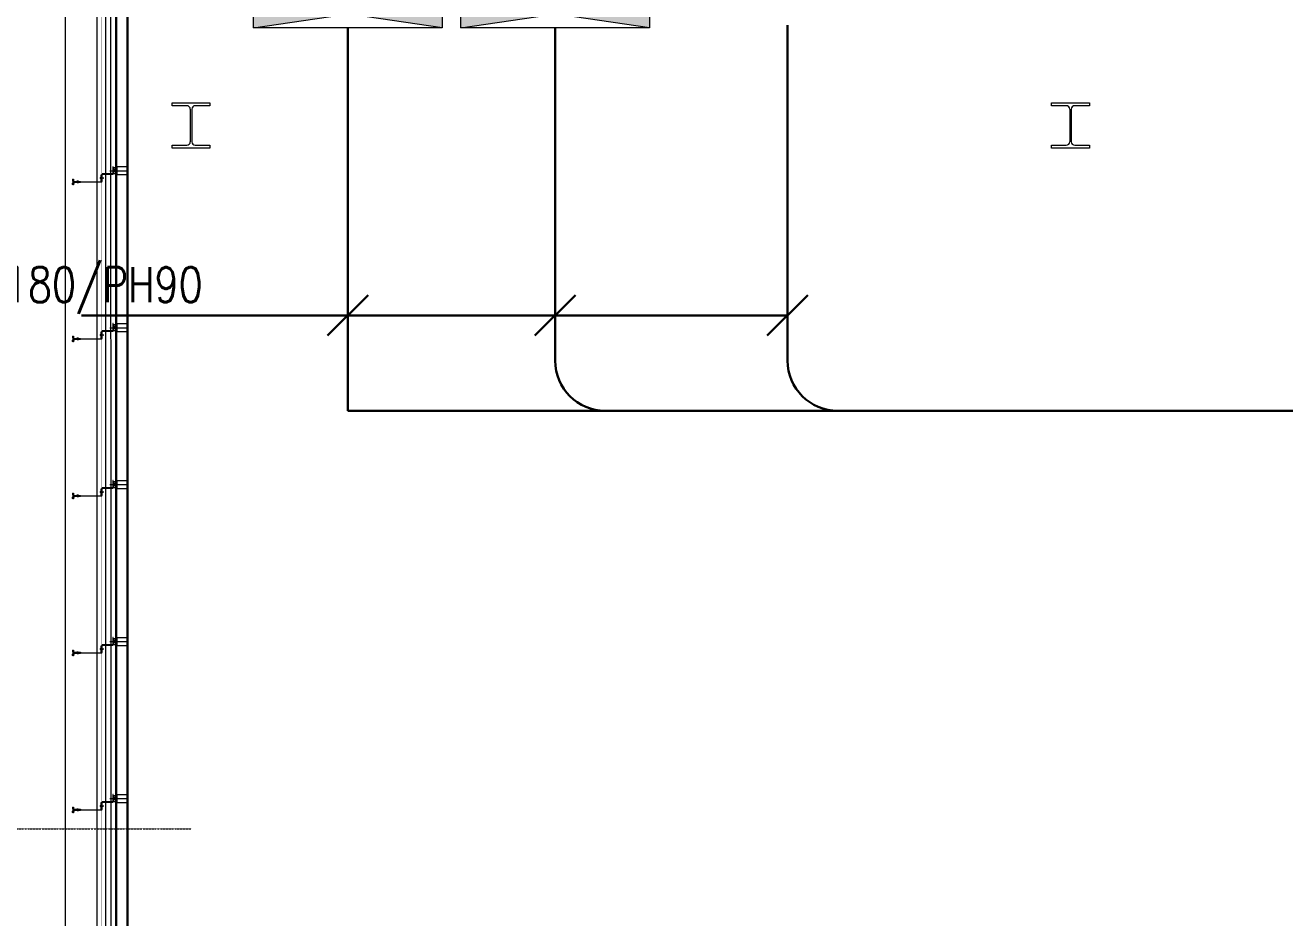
# Model space of a CAD drawing. Extents: x -2749 to 23780, y -1311 to 8245.
# Drawn here: x 18925 to 19928, y 1114 to 1825 of the extents above; entities that cross this region are included whole.
import ezdxf

# ---------------------------------------------------------------- set-up
doc = ezdxf.new("R2010")
doc.units = 0
doc.header["$MEASUREMENT"] = 0
doc.linetypes.add('DASHDOT2', pattern=[0.5, 0.25, -0.125, 0, -0.125])
doc.layers.get('0').update_dxf_attribs({"color": 9, "lineweight": 9})
for name, color, linetype, lineweight in [('06C', 9, 'Continuous', 9), ('06D', 9, 'Continuous', 9), ('10', 9, 'Continuous', 9), ('11', 9, 'Continuous', 9), ('24', 9, 'DASHDOT2', 9), ('33', 9, 'BATTING', 9), ('40B', 9, 'Continuous', 9), ('E-MODÜL HATTI', 6, 'Continuous', 30), ('E-YAZI', 7, 'Continuous', 30), ('H-DAMPER', 1, 'Continuous', 13)]:
    doc.layers.add(name, color=color, linetype=linetype, lineweight=lineweight)
doc.styles.add('E-YAZI', font='txttw.shx')
doc.linetypes.add('BATTING', pattern='A,0.0001,-0.1,[134,ltypeshp.shx,S=0.1,R=0,X=-0.1,Y=0],-0.2,[134,ltypeshp.shx,S=0.1,R=180,X=0.1,Y=0],-0.1', length=0.4001)

# ---------------------------------------------------------------- blocks, each defined once
blk = doc.blocks.new('P-AKS_AUDI')
at = {"layer": '24'}
blk.add_lwpolyline([(-3840, -1600), (-3500, -1600)], dxfattribs=at)
blk = doc.blocks.new('p- alum kaplama profil')
at = {"lineweight": 13}
blk.add_lwpolyline([(7.1, 12.6), (7.1, 26.5)], dxfattribs=at)
at = {"lineweight": 18}
blk.add_lwpolyline([(4.1, 6.2), (-1.4, 6.2), (-1.4, 6.5), (4.1, 6.5, 0.414214), (4.3, 6.7), (4.3, 14.7, -0.414214), (4.8, 15.2), (10.3, 15.2), (10.3, 14.9), (4.8, 14.9, 0.414214), (4.6, 14.7), (4.6, 6.7, -0.414214)], format="xyb", close=True, dxfattribs=at)
at = {"lineweight": 5}
blk.add_lwpolyline([(9.4, 15.2), (4.8, 15.2), (4.8, 17.2), (9.4, 17.2)], close=True, dxfattribs=at)
for points in [[(4.8, 15.2), (9.4, 17.2)], [(9.4, 15.2), (4.8, 17.2)]]:
    blk.add_lwpolyline(points, dxfattribs=at)
blk.add_lwpolyline([(-2.1, 5.6), (-2.1, -2.3), (-2.1, -15.7), (-1.7, -15.7), (-1.7, -2.3), (-1.7, 5.6), (-1.7, 5.6), (-1.7, 5.6), (-1.7, 5.6), (-1.7, 5.6), (-1.7, 5.6), (-1.7, 5.6), (-1.7, 5.6), (-1.7, 5.6), (-1.6, 5.6), (-1.6, 5.6), (-1.6, 5.6), (-1.6, 5.6), (-1.6, 5.6), (-1.6, 5.6), (-1.6, 5.6), (-1.6, 5.6), (-1.6, 5.6), (-1.6, 5.6), (-1.6, 5.6), (-1.6, 5.6), (-1.6, 5.6), (-1.6, 5.6), (-1.6, 5.6), (-1.6, 5.6), (-1.6, 5.7), (-1.6, 5.7), (-1.6, 5.7), (-1.6, 5.7), (-1.6, 5.7), (-1.6, 5.7), (-1.6, 5.7), (-1.6, 5.7), (3.9, 5.7), (3.9, 6.1), (-1.6, 6.1), (-1.6, 6.1), (-1.6, 6.1), (-1.6, 6.1), (-1.7, 6), (-1.7, 6), (-1.7, 6), (-1.7, 6), (-1.8, 6), (-1.8, 6), (-1.8, 6), (-1.8, 6), (-1.8, 6), (-1.9, 6), (-1.9, 5.9), (-1.9, 5.9), (-1.9, 5.9), (-1.9, 5.9), (-1.9, 5.9), (-2, 5.9), (-2, 5.8), (-2, 5.8), (-2, 5.8), (-2, 5.8), (-2, 5.7), (-2, 5.7), (-2, 5.7), (-2, 5.7), (-2, 5.7), (-2.1, 5.6), (-2.1, 5.6), (-2.1, 5.6)], close=True)
blk.add_lwpolyline([(-1.7, -2.3), (-2.1, -2.3)])
for points in [[(-2.4, -10.8), (-2.4, -16.4), (-2.4, -16.4, -0.414214), (-2.5, -16.5), (-2.5, -16.5), (-4.1, -16.5), (-4.1, -16.8), (-2.5, -16.8), (-2.5, -16.8, 0.414214), (-2.1, -16.4), (-2.1, -10.8)], [(-1.4, -10.8), (-1.7, -10.8), (-1.7, -16.4, 0.414214), (-1.2, -16.8), (-1.2, -16.8), (0.3, -16.8), (0.3, -16.5), (-1.2, -16.5), (-1.2, -16.5, -0.414214), (-1.4, -16.4), (-1.4, -16.4)]]:
    blk.add_lwpolyline(points, format="xyb", close=True)
for points in [[(0.7, 5.7, -10), (1.9, 5.7, -10)], [(0.7, 5.7, -10), (0.7, 5.6, -10), (0.7, 5.6, -10), (0.7, 5.6, -10), (0.7, 5.6, -10), (0.7, 5.6, -10), (0.7, 5.5, -10), (0.7, 5.5, -10), (0.7, 5.5, -10), (0.7, 5.5, -10), (0.7, 5.5, -10), (0.7, 5.4, -10), (0.7, 5.4, -10), (0.7, 5.4, -10), (0.7, 5.4, -10), (0.8, 5.4, -10), (0.8, 5.4, -10), (0.8, 5.3, -10), (0.8, 5.3, -10), (0.8, 5.3, -10), (0.8, 5.3, -10), (0.8, 5.3, -10), (0.9, 5.3, -10), (0.9, 5.3, -10), (0.9, 5.3, -10), (0.9, 5.2, -10), (0.9, 5.2, -10), (0.9, 5.2, -10), (1, 5.2, -10), (1, 5.2, -10), (1, 5.2, -10), (1, 5.2, -10), (1, 5.2, -10)], [(1.6, 7.1, -10), (1, 7.1, -10)], [(1.6, 6.9, -10), (1, 7, -10)], [(1.3, 5.9, -10), (1, 5.9, -10)], [(1, 5.7, -10), (1, 5.7, -10), (1, 5.7, -10), (1, 5.7, -10), (1, 5.7, -10), (1, 5.7, -10), (1, 5.7, -10), (1, 5.7, -10), (1, 5.7, -10), (1, 5.7, -10), (1, 5.7, -10), (1, 5.7, -10), (1, 5.7, -10), (1, 5.7, -10), (1, 5.7, -10), (1, 5.7, -10), (1, 5.7, -10), (1, 5.7, -10), (1, 5.7, -10), (1, 5.7, -10), (1, 5.7, -10), (1, 5.7, -10), (1, 5.7, -10), (1, 5.7, -10), (1, 5.7, -10), (1, 5.7, -10), (1, 5.7, -10), (1, 5.7, -10), (1, 5.7, -10), (1, 5.7, -10), (1, 5.7, -10), (1, 5.7, -10), (1, 5.7, -10)], [(1, 5.2, -10), (1, 5.2, -10), (1, 5.2, -10), (1, 5.2, -10), (1.1, 5.2, -10), (1.1, 5.2, -10), (1.1, 5.2, -10), (1.1, 5.2, -10), (1.1, 5.2, -10), (1.1, 5.2, -10), (1.1, 5.2, -10), (1.1, 5.2, -10), (1.1, 5.2, -10), (1.1, 5.2, -10), (1.1, 5.2, -10), (1.1, 5.2, -10), (1.1, 5.2, -10), (1.1, 5.2, -10), (1.1, 5.2, -10), (1.1, 5.2, -10), (1.1, 5.2, -10), (1.1, 5.2, -10), (1.2, 5.2, -10), (1.2, 5.2, -10), (1.2, 5.2, -10), (1.2, 5.2, -10), (1.2, 5.2, -10), (1.2, 5.2, -10), (1.2, 5.2, -10), (1.2, 5.2, -10), (1.2, 5.2, -10), (1.2, 5.2, -10), (1.2, 5.2, -10)], [(1, 6.9, -10), (1.3, 7.6, -10)], [(1, 5.8, -10), (1, 6, -10)], [(1, 5.7, -10), (1, 5.8, -10)], [(1.2, 5.2, -10), (1.2, 5.2, -10)], [(1.4, 5.2, -10), (1.2, 5.2, -10)], [(1.3, 4.9, -10), (1.3, 7.8, -10)], [(1.5, 6.8, -10), (1.3, 7.6, -10)], [(1.3, 6.2, -10), (1.3, 6.3, -10)], [(1.4, 5.2, -10), (1.4, 5.2, -10)], [(1.4, 5.2, -10), (1.4, 5.2, -10), (1.4, 5.2, -10), (1.4, 5.2, -10), (1.4, 5.2, -10), (1.4, 5.2, -10), (1.4, 5.2, -10), (1.4, 5.2, -10), (1.4, 5.2, -10), (1.4, 5.2, -10), (1.4, 5.2, -10), (1.4, 5.2, -10), (1.4, 5.2, -10), (1.4, 5.2, -10), (1.5, 5.2, -10), (1.5, 5.2, -10), (1.5, 5.2, -10), (1.5, 5.2, -10), (1.5, 5.2, -10), (1.5, 5.2, -10), (1.5, 5.2, -10), (1.5, 5.2, -10), (1.5, 5.2, -10), (1.5, 5.2, -10), (1.5, 5.2, -10), (1.5, 5.2, -10), (1.5, 5.2, -10), (1.5, 5.2, -10), (1.5, 5.2, -10), (1.5, 5.2, -10), (1.5, 5.2, -10), (1.5, 5.2, -10), (1.5, 5.2, -10)], [(1.5, 5.7, -10), (1.5, 5.9, -10)], [(1.5, 5.2, -10), (1.6, 5.2, -10), (1.6, 5.2, -10), (1.6, 5.2, -10), (1.6, 5.2, -10), (1.6, 5.2, -10), (1.7, 5.2, -10), (1.7, 5.2, -10), (1.7, 5.3, -10), (1.7, 5.3, -10), (1.7, 5.3, -10), (1.7, 5.3, -10), (1.8, 5.3, -10), (1.8, 5.3, -10), (1.8, 5.3, -10), (1.8, 5.3, -10), (1.8, 5.4, -10), (1.8, 5.4, -10), (1.8, 5.4, -10), (1.8, 5.4, -10), (1.9, 5.4, -10), (1.9, 5.4, -10), (1.9, 5.5, -10), (1.9, 5.5, -10), (1.9, 5.5, -10), (1.9, 5.5, -10), (1.9, 5.5, -10), (1.9, 5.6, -10), (1.9, 5.6, -10), (1.9, 5.6, -10), (1.9, 5.6, -10), (1.9, 5.6, -10), (1.9, 5.7, -10)], [(1.5, 5.7, -10), (1.5, 5.7, -10), (1.5, 5.7, -10), (1.5, 5.7, -10), (1.5, 5.7, -10), (1.5, 5.7, -10), (1.5, 5.7, -10), (1.5, 5.7, -10), (1.5, 5.7, -10), (1.5, 5.7, -10), (1.5, 5.7, -10), (1.5, 5.7, -10), (1.5, 5.7, -10), (1.5, 5.7, -10), (1.6, 5.7, -10), (1.6, 5.7, -10), (1.6, 5.7, -10), (1.6, 5.7, -10), (1.6, 5.7, -10), (1.6, 5.7, -10), (1.6, 5.7, -10), (1.6, 5.7, -10), (1.6, 5.7, -10), (1.6, 5.7, -10), (1.6, 5.7, -10), (1.6, 5.7, -10), (1.6, 5.7, -10), (1.6, 5.7, -10), (1.6, 5.7, -10), (1.6, 5.7, -10), (1.6, 5.7, -10), (1.6, 5.7, -10), (1.6, 5.7, -10)], [(-3.8, -17, 0), (-3.8, -17.1, 0), (-3.8, -17.1, 0), (-3.8, -17.1, 0), (-3.7, -17.1, 0), (-3.7, -17.2, 0), (-3.7, -17.2, 0), (-3.6, -17.2, 0), (-3.6, -17.2, 0), (-3.6, -17.2, 0), (-3.5, -17.3, 0), (-3.5, -17.3, 0), (-3.4, -17.3, 0), (-3.4, -17.3, 0), (-3.4, -17.3, 0), (-3.3, -17.3, 0), (-3.3, -17.3, 0), (-3.2, -17.3, 0), (-3.2, -17.3, 0), (-3.2, -17.3, 0), (-3.1, -17.3, 0), (-3.1, -17.3, 0), (-3.1, -17.3, 0), (-3, -17.2, 0), (-3, -17.2, 0), (-2.9, -17.2, 0), (-2.9, -17.2, 0), (-2.9, -17.2, 0), (-2.8, -17.1, 0), (-2.8, -17.1, 0), (-2.8, -17.1, 0), (-2.8, -17.1, 0), (-2.7, -17, 0)], [(-3.3, -17, 0), (-3.8, -17, 0)], [(-2.8, -16.5, 0), (-2.9, -16.5, 0), (-2.9, -16.5, 0), (-2.9, -16.4, 0), (-2.9, -16.4, 0), (-2.9, -16.4, 0), (-3, -16.4, 0), (-3, -16.3, 0), (-3, -16.3, 0), (-3, -16.3, 0), (-3.1, -16.3, 0), (-3.1, -16.3, 0), (-3.1, -16.2, 0), (-3.2, -16.2, 0), (-3.2, -16.2, 0), (-3.2, -16.2, 0), (-3.3, -16.2, 0), (-3.3, -16.2, 0), (-3.4, -16.2, 0), (-3.4, -16.2, 0), (-3.4, -16.2, 0), (-3.5, -16.3, 0), (-3.5, -16.3, 0), (-3.5, -16.3, 0), (-3.6, -16.3, 0), (-3.6, -16.3, 0), (-3.6, -16.4, 0), (-3.6, -16.4, 0), (-3.7, -16.4, 0), (-3.7, -16.4, 0), (-3.7, -16.5, 0), (-3.7, -16.5, 0), (-3.7, -16.5, 0)], [(-3.3, -16.5, 0), (-3.7, -16.5, 0)], [(-3.3, -16.5, 0), (-3.5, -16.5, 0)], [(-3.5, -16.5, 0), (-3.3, -16.5, 0)], [(-3.5, -17, 0), (-3.5, -16.5, 0)], [(-3.3, -17.5, 0), (-3.3, -16, 0)], [(-3.3, -16.5, 0), (-2.8, -16.5, 0)], [(-3.3, -16.5, 0), (-3, -16.5, 0)], [(-3, -16.5, 0), (-3.3, -16.5, 0)], [(-3.3, -17, 0), (-2.7, -17, 0)], [(-3, -17, 0), (-3, -16.5, 0)], [(-2.9, -13, 0), (-0.9, -13, 0)], [(-2.4, -12.5, 0), (-2.4, -12.5, 0), (-2.4, -12.6, 0), (-2.5, -12.6, 0), (-2.5, -12.6, 0), (-2.5, -12.6, 0), (-2.6, -12.7, 0), (-2.6, -12.7, 0), (-2.6, -12.7, 0), (-2.6, -12.8, 0), (-2.7, -12.8, 0), (-2.7, -12.8, 0), (-2.7, -12.9, 0), (-2.7, -12.9, 0), (-2.7, -13, 0), (-2.7, -13, 0), (-2.7, -13, 0), (-2.7, -13.1, 0), (-2.7, -13.1, 0), (-2.7, -13.2, 0), (-2.7, -13.2, 0), (-2.7, -13.2, 0), (-2.7, -13.3, 0), (-2.6, -13.3, 0), (-2.6, -13.4, 0), (-2.6, -13.4, 0), (-2.6, -13.4, 0), (-2.5, -13.5, 0), (-2.5, -13.5, 0), (-2.5, -13.5, 0), (-2.4, -13.5, 0), (-2.4, -13.5, 0), (-2.4, -13.6, 0)], [(-2.4, -13, 0), (-2.4, -12.5, 0)], [(-2.4, -13, 0), (-2.4, -12.7, 0)], [(-2.4, -12.7, 0), (-2.4, -13, 0)], [(-1.4, -12.7, 0), (-2.4, -12.7, 0)], [(-2.4, -13, 0), (-2.4, -13.4, 0)], [(-2.4, -13, 0), (-2.4, -13.6, 0)], [(-2.4, -13.4, 0), (-2.4, -13, 0)], [(-1.4, -13.4, 0), (-2.4, -13.4, 0)], [(-1.4, -13, 0), (-1.4, -12.4, 0)], [(-1.4, -13.7, 0), (-1.3, -13.7, 0), (-1.3, -13.6, 0), (-1.3, -13.6, 0), (-1.2, -13.6, 0), (-1.2, -13.5, 0), (-1.2, -13.5, 0), (-1.2, -13.5, 0), (-1.1, -13.4, 0), (-1.1, -13.4, 0), (-1.1, -13.3, 0), (-1.1, -13.3, 0), (-1.1, -13.2, 0), (-1.1, -13.2, 0), (-1.1, -13.1, 0), (-1.1, -13.1, 0), (-1.1, -13, 0), (-1.1, -13, 0), (-1.1, -12.9, 0), (-1.1, -12.9, 0), (-1.1, -12.9, 0), (-1.1, -12.8, 0), (-1.1, -12.8, 0), (-1.1, -12.7, 0), (-1.1, -12.7, 0), (-1.2, -12.6, 0), (-1.2, -12.6, 0), (-1.2, -12.5, 0), (-1.2, -12.5, 0), (-1.3, -12.5, 0), (-1.3, -12.4, 0), (-1.3, -12.4, 0), (-1.4, -12.4, 0)], [(-1.4, -13, 0), (-1.4, -13.7, 0)], [(-0.6, -17, 0), (-1.1, -17, 0)], [(0, -17, 0), (0, -17.1, 0), (-0.1, -17.1, 0), (-0.1, -17.1, 0), (-0.1, -17.1, 0), (-0.2, -17.2, 0), (-0.2, -17.2, 0), (-0.2, -17.2, 0), (-0.3, -17.2, 0), (-0.3, -17.2, 0), (-0.3, -17.3, 0), (-0.4, -17.3, 0), (-0.4, -17.3, 0), (-0.4, -17.3, 0), (-0.5, -17.3, 0), (-0.5, -17.3, 0), (-0.6, -17.3, 0), (-0.6, -17.3, 0), (-0.6, -17.3, 0), (-0.7, -17.3, 0), (-0.7, -17.3, 0), (-0.7, -17.3, 0), (-0.8, -17.3, 0), (-0.8, -17.2, 0), (-0.9, -17.2, 0), (-0.9, -17.2, 0), (-0.9, -17.2, 0), (-1, -17.2, 0), (-1, -17.1, 0), (-1, -17.1, 0), (-1.1, -17.1, 0), (-1.1, -17.1, 0), (-1.1, -17, 0)], [(-1, -16.5, 0), (-1, -16.5, 0), (-1, -16.5, 0), (-1, -16.4, 0), (-0.9, -16.4, 0), (-0.9, -16.4, 0), (-0.9, -16.4, 0), (-0.9, -16.3, 0), (-0.8, -16.3, 0), (-0.8, -16.3, 0), (-0.8, -16.3, 0), (-0.7, -16.3, 0), (-0.7, -16.2, 0), (-0.7, -16.2, 0), (-0.6, -16.2, 0), (-0.6, -16.2, 0), (-0.6, -16.2, 0), (-0.5, -16.2, 0), (-0.5, -16.2, 0), (-0.4, -16.2, 0), (-0.4, -16.2, 0), (-0.4, -16.3, 0), (-0.3, -16.3, 0), (-0.3, -16.3, 0), (-0.3, -16.3, 0), (-0.3, -16.3, 0), (-0.2, -16.4, 0), (-0.2, -16.4, 0), (-0.2, -16.4, 0), (-0.2, -16.4, 0), (-0.1, -16.5, 0), (-0.1, -16.5, 0), (-0.1, -16.5, 0)], [(-0.6, -16.5, 0), (-1, -16.5, 0)], [(-0.6, -16.5, 0), (-0.8, -16.5, 0)], [(-0.8, -16.5, 0), (-0.6, -16.5, 0)], [(-0.8, -17, 0), (-0.8, -16.5, 0)], [(-0.6, -17.5, 0), (-0.6, -16, 0)], [(-0.6, -16.5, 0), (-0.3, -16.5, 0)], [(-0.6, -16.5, 0), (-0.1, -16.5, 0)], [(-0.3, -16.5, 0), (-0.6, -16.5, 0)], [(-0.6, -17, 0), (0, -17, 0)], [(-0.3, -17, 0), (-0.3, -16.5, 0)]]:
    blk.add_polyline3d(points)
blk = doc.blocks.new('prf-36')
for p, q in [((-15, 18), (15, 18)), ((-15, 15.75), (-15, 18)), ((-3.325, 15.75), (-15, 15.75)), ((-0.625, 13.05), (-0.625, -13.05)), ((0.625, 13.05), (0.625, -13.05)), ((15, 15.75), (3.325, 15.75)), ((15, 18), (15, 15.75)), ((-15, -15.75), (-3.325, -15.75)), ((-15, -18), (-15, -15.75)), ((15, -18), (-15, -18)), ((3.325, -15.75), (15, -15.75)), ((15, -15.75), (15, -18))]:
    blk.add_line(p, q)
for centre, start, end in [((-3.325, 13.05), 0, 90), ((3.325, 13.05), 90, 180), ((-3.325, -13.05), 270, 0), ((3.325, -13.05), 180, 270)]:
    blk.add_arc(centre, 2.7, start, end)
blk = doc.blocks.new('ÇATI KATI PLANI')
at = {"layer": '06C'}
blk.add_lwpolyline([(18957.5, 1124.3), (18957.5, 1124.3), (18957.5, 2865), (22657.5, 2865), (22657.5, 2206.4)], dxfattribs=at)
blk.add_lwpolyline([(18957.5, 1124.3), (18957.5, 1124.3), (18957.5, 2865), (22657.5, 2865), (22657.5, 2206.4)], dxfattribs=at)
blk.add_lwpolyline([(22657.5, 285), (18957.5, 285), (18957.5, 2865), (22657.5, 2865)], close=True, dxfattribs=at)
at = {"layer": '06D'}
for points in [[(20247, 2840), (18982.5, 2840), (18982.5, 310), (20497.5, 310)], [(20247, 2833.1), (18989.5, 2833), (18989.5, 317), (20490.5, 317)]]:
    blk.add_lwpolyline(points, dxfattribs=at)
at = {"layer": '10'}
for points, const_width in [([(18963.5, 1124.3), (18963.5, 2859), (22651.5, 2859), (22651.5, 2206.4)], 0.2), ([(18963.5, 1124.3), (18963.5, 2859), (22651.5, 2859), (22651.5, 2206.4)], 0.2), ([(20467.5, 291), (18963.5, 291), (18963.5, 2859), (22651.5, 2859), (22651.5, 291), (21824.7, 291)], 0.2), ([(20251.4, 2836), (18986.5, 2836), (18986.5, 314), (20494.5, 314)], 0.1)]:
    blk.add_lwpolyline(points, dxfattribs=dict(at, const_width=const_width))
for points in [[(18998.5, 1706), (19006.5, 1706), (19006.5, 1712), (18998.5, 1712)], [(18998.5, 1581), (19006.5, 1581), (19006.5, 1587), (18998.5, 1587)], [(18998.5, 1456), (19006.5, 1456), (19006.5, 1462), (18998.5, 1462)], [(18998.5, 1331), (19006.5, 1331), (19006.5, 1337), (18998.5, 1337)], [(18998.5, 1206), (19006.5, 1206), (19006.5, 1212), (18998.5, 1212)]]:
    blk.add_lwpolyline(points, close=True, dxfattribs=at)
at = {"layer": '11'}
for points in [[(20482.5, 325), (18997.5, 325), (18997.5, 1835)], [(20474.5, 326), (18998.5, 326), (18998.5, 1835)], [(20473.5, 334), (19006.5, 334), (19006.5, 1835)], [(20472.5, 335), (19007.5, 335), (19007.5, 1835)]]:
    blk.add_lwpolyline(points, dxfattribs=at)
at = {"layer": '33', "ltscale": 0.4}
blk.add_lwpolyline([(20247, 2829.1), (18993.3, 2829), (18993.7, 321), (20486.5, 321)], dxfattribs=at)
at = {"layer": '40B'}
blk.add_lwpolyline([(20467.5, 1840), (18997.5, 1840), (18997.5, 325), (20467.5, 325)], close=True, dxfattribs=at)
at = {"layer": '10'}
for p in [(19057.5, 1745), (19757.5, 1745)]:
    blk.add_blockref('prf-36', p, dxfattribs=at)
at = {"layer": '10', "xscale": -1, "rotation": 270}
for p in [(18980.3, 1701.9), (18980.3, 1576.9), (18980.3, 1451.9), (18980.3, 1326.9), (18980.3, 1201.9)]:
    blk.add_blockref('p- alum kaplama profil', p, dxfattribs=at)
at = {"layer": '24'}
blk.add_blockref('P-AKS_AUDI', (22557.5, 2785), dxfattribs=at)
blk = doc.blocks.new('A$C6A5F73E7')
h = blk.add_hatch(color=256)
h.paths.add_polyline_path([(1350, 0), (1350, 200), (675, 100)])
h.paths.add_polyline_path([(0, 0), (675, 100), (0, 200)])
for p, q in [((1350, 0), (0, 200)), ((0, 0), (1350, 200))]:
    blk.add_line(p, q)
blk.add_lwpolyline([(1350, 200), (1350, 0), (0, 0), (0, 200)], close=True)

msp = doc.modelspace()

# ---------------------------------------------------------------- linework, layer by layer
at = {"layer": 'E-MODÜL HATTI', "ltscale": 50}
for p, q in [((19532.3, 1824.9), (19532.3, 1557.8)), ((19182.3, 1822.8), (19182.3, 1517.8)), ((19347.3, 1822.8), (19347.3, 1557.8)), ((19978, 1517.8), (19182.3, 1517.8))]:
    msp.add_line(p, q, dxfattribs=at)
for centre in [(19387.3, 1557.8), (19572.3, 1557.8)]:
    msp.add_arc(centre, 40, 180, 270, dxfattribs=at)
at = {"layer": 'E-YAZI', "color": 3}
for p, q in [((19198.4, 1610), (19166.1, 1577.7)), ((19363.4, 1610), (19331.1, 1577.7)), ((19548.4, 1610), (19516.1, 1577.7)), ((18970.2, 1593.8), (19532.3, 1593.8))]:
    msp.add_line(p, q, dxfattribs=at)

# ---------------------------------------------------------------- block references
msp.add_blockref('ÇATI KATI PLANI', (0, 0))
at = {"layer": 'H-DAMPER', "xscale": 0.1111111111111165, "yscale": 0.1111111111111165, "zscale": 0.1111111111111165}
for p in [(19107.3, 1822.8), (19272.3, 1822.8)]:
    msp.add_blockref('A$C6A5F73E7', p, dxfattribs=at)

# ---------------------------------------------------------------- texts
at = {"layer": 'E-YAZI', "color": 3, "style": 'E-YAZI', "width": 0.8}
msp.add_text('2x1.5 LIHCH-Fe180/PH90', height=28, dxfattribs=at).set_placement((18663.6, 1604.3))

doc.saveas('drawing.dxf')
